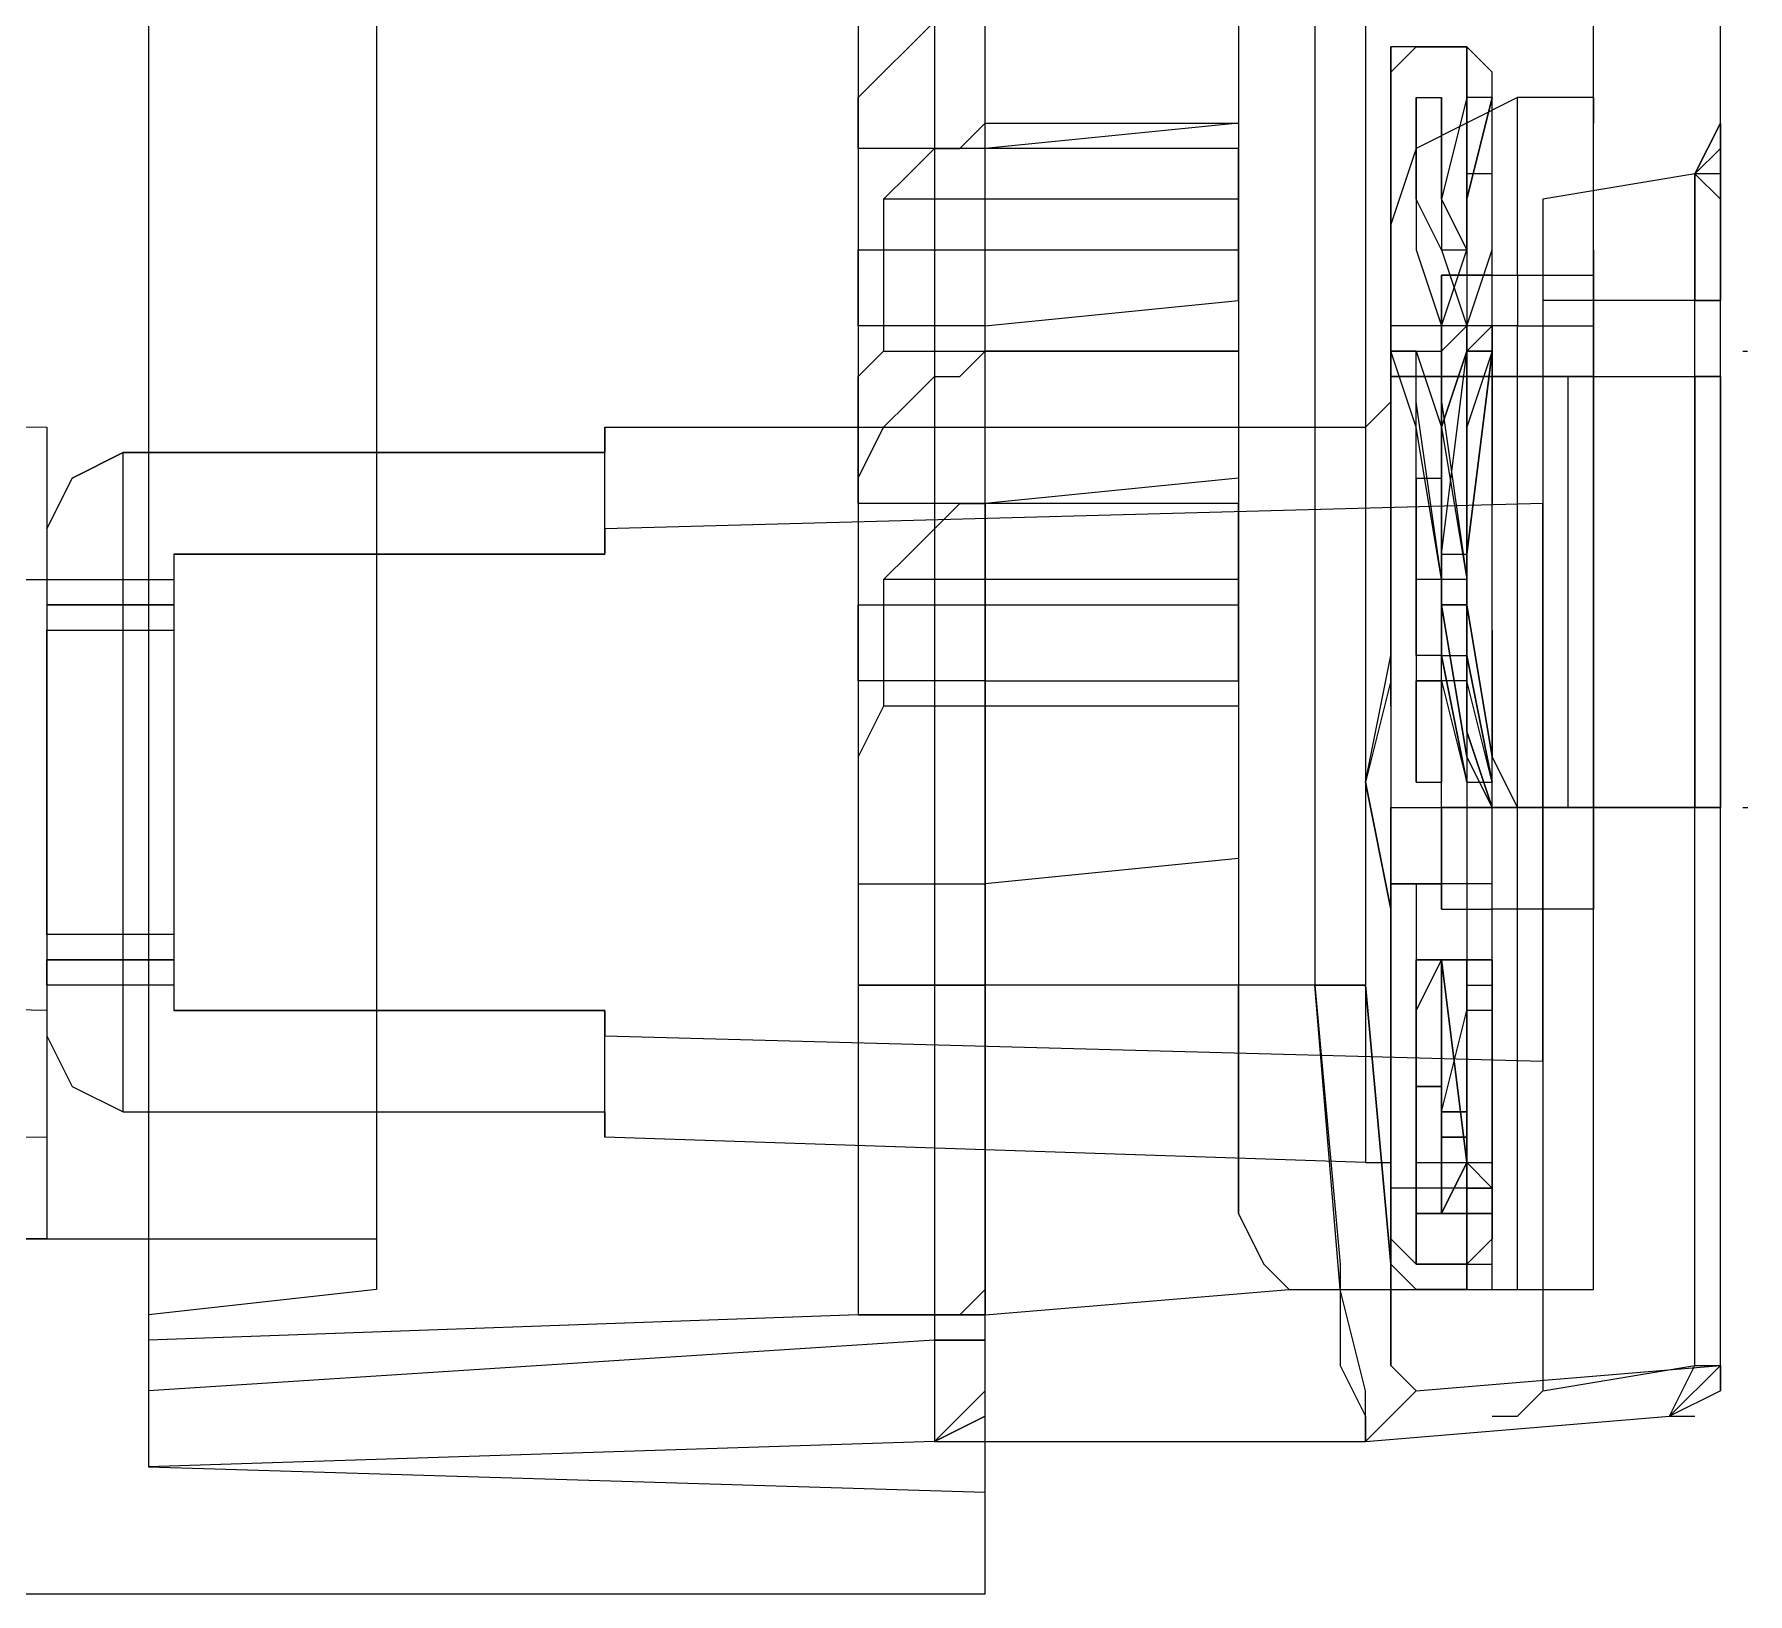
# Model space of a CAD drawing. Header units: millimetres. Extents: x -305 to 1353, y -289 to 1176.
# Drawn here: x -282.901 to -279.106, y 316.012 to 319.466 of the extents above; entities that cross this region are included whole.
import ezdxf

# ---------------------------------------------------------------- set-up
doc = ezdxf.new("R2010")
doc.units = ezdxf.units.MM
doc.header["$MEASUREMENT"] = 0
doc.layers.add('PDF_0', color=7, linetype='Continuous')

msp = doc.modelspace()

# ---------------------------------------------------------------- linework, layer by layer
at = {"layer": 'PDF_0', "lineweight": 18}
for points in [[(-298.0912, 321.5154), (-298.0912, 316.0682), (-298.0912, 316.012), (-297.5296, 316.012), (-297.5296, 316.0682), (-297.5296, 317.5283), (-282.9287, 317.5283), (-282.9287, 316.0682), (-282.9287, 316.012), (-280.7948, 316.012), (-280.7948, 316.0682), (-280.7948, 368.7997), (-280.7948, 368.8559), (-282.9287, 368.8559), (-282.9287, 368.7997), (-282.9287, 367.2835), (-297.5296, 367.2835), (-297.5296, 368.7436), (-297.5296, 368.8559), (-298.0912, 368.8559), (-298.0912, 368.7436), (-298.0912, 363.2963)], [(-279.8401, 366.3288), (-279.8963, 366.2727), (-279.9524, 366.048), (-279.9524, 365.3741), (-279.9524, 317.3598), (-279.8963, 316.7421), (-279.8963, 316.5174), (-279.8401, 316.4613), (-279.1662, 316.5174), (-279.1662, 317.7529), (-279.1662, 318.7076), (-279.1662, 318.876), (-279.1662, 319.1568), (-279.1662, 319.2691), (-279.1662, 319.1568), (-279.1662, 318.876), (-279.1662, 319.1007), (-279.1662, 319.1568)], [(-279.9524, 365.3741), (-280.0647, 365.3741), (-280.0647, 317.3598), (-279.9524, 317.3598)], [(-279.1662, 319.213), (-279.1662, 319.2691), (-279.1662, 321.8524)], [(-280.7948, 319.6622), (-280.2332, 319.6622), (-280.2332, 319.2691), (-280.7948, 319.213)], [(-279.1662, 319.2691), (-279.1662, 319.2691)], [(-280.7948, 318.8199), (-280.2332, 318.876), (-280.2332, 318.4268), (-280.7948, 318.4268)], [(-280.2332, 318.7637), (-280.7948, 318.7637)], [(-279.1662, 318.7076), (-279.1662, 317.7529)], [(-280.7948, 318.0337), (-280.2332, 318.0337), (-280.2332, 317.6406), (-280.7948, 317.5844)], [(-280.2332, 317.9775), (-280.7948, 317.9775)], [(-280.7948, 316.349), (-279.9524, 316.349), (-279.8401, 316.4613), (-279.8963, 316.5174), (-279.8963, 316.7421), (-279.9524, 317.3598), (-280.0647, 317.3598), (-280.0086, 316.7421), (-280.0086, 316.5174), (-279.9524, 316.4051)], [(-279.9524, 316.349), (-279.9524, 316.4613), (-280.0086, 316.6859), (-280.0647, 317.3598), (-280.7948, 317.3598)], [(-279.8401, 316.4613), (-279.9524, 316.349), (-279.2785, 316.4051), (-279.1662, 316.5174)], [(-279.1662, 316.4613), (-279.2785, 316.4051), (-279.2224, 316.4051)], [(-279.1662, 316.4613), (-279.1662, 316.4613)]]:
    msp.add_lwpolyline(points, dxfattribs=at)
at = {"layer": 'PDF_0', "lineweight": 0}
for points in [[(-279.447, 319.3253), (-279.447, 327.9735)], [(-280.2332, 326.7942), (-280.2332, 317.3598), (-280.2332, 316.8544), (-280.177, 316.7421), (-280.1209, 316.6859), (-279.447, 316.6859), (-279.447, 317.5283), (-279.447, 317.7529), (-279.5032, 317.7529), (-279.5032, 318.7076), (-279.447, 318.7076), (-279.6716, 318.7076), (-279.6155, 318.7076), (-279.5593, 318.7076), (-279.5032, 318.7076), (-279.5593, 318.7076), (-279.6155, 318.7076), (-279.6716, 318.7076), (-279.7278, 318.7076), (-279.7839, 318.7076), (-279.8401, 318.7076), (-279.8963, 318.7076), (-279.5593, 318.7076), (-279.2224, 318.7076), (-279.1662, 318.7076), (-279.2224, 318.7076), (-279.2224, 318.876), (-279.5593, 318.876)], [(-281.0756, 326.6819), (-281.0756, 316.6297), (-282.648, 316.5736)], [(-280.9071, 326.5696), (-280.9071, 316.5736), (-280.9071, 316.4051), (-280.9071, 316.349), (-282.648, 316.2928), (-280.7948, 316.2366)], [(-282.1425, 326.4011), (-282.1425, 317.5844), (-282.1425, 316.6859), (-282.648, 316.6297)], [(-282.648, 321.5154), (-282.648, 316.2928)], [(-281.0194, 319.1007), (-280.9632, 319.1568), (-280.9071, 319.213), (-280.8509, 319.213), (-280.7948, 319.2691), (-280.2332, 319.2691), (-280.2332, 319.213), (-281.0756, 319.213), (-281.0756, 319.3253), (-281.0194, 319.3814), (-280.9632, 319.4376), (-280.9071, 319.4938)], [(-281.0756, 319.4938), (-281.0756, 319.4376), (-281.0756, 319.3253), (-281.0756, 319.213), (-281.0756, 318.9883), (-280.2332, 318.9883)], [(-279.7278, 316.7421), (-279.6716, 316.7982), (-279.6716, 316.9105), (-279.6716, 316.9667), (-279.6716, 316.9105), (-279.6716, 319.1568), (-279.7278, 319.1568), (-279.7278, 319.3814), (-279.7278, 319.4376), (-279.8963, 319.4376), (-279.8963, 319.3814), (-279.8963, 319.1568), (-279.8963, 319.3814), (-279.8963, 319.4376)], [(-279.8963, 319.1568), (-279.8963, 319.213), (-279.8963, 319.2691), (-279.8963, 319.3253), (-279.8963, 319.3814), (-279.8401, 319.4376), (-279.7278, 319.4376)], [(-279.8401, 319.4376), (-279.8401, 319.4376)], [(-279.6716, 319.1568), (-279.6716, 319.213), (-279.6716, 319.2691), (-279.6716, 319.3253), (-279.6716, 319.3814), (-279.7278, 319.4376), (-279.7278, 319.3814), (-279.7278, 319.1568), (-279.7278, 316.9105), (-279.7278, 316.7421), (-279.7278, 316.6859), (-279.6716, 316.6859), (-279.6716, 316.7421), (-279.6716, 316.7982), (-279.6716, 316.8544), (-279.6716, 316.9105), (-279.7278, 316.9105), (-279.7278, 316.9667), (-279.7278, 316.9105), (-279.7278, 316.9667), (-279.7839, 316.8544), (-279.7278, 316.8544), (-279.7278, 316.9105), (-279.7278, 316.9667), (-279.7278, 317.0228), (-279.7839, 317.0228), (-279.7839, 316.9667), (-279.7839, 317.4159), (-279.7839, 316.9667), (-279.7839, 317.1352), (-279.7839, 317.4159), (-279.7839, 317.3598), (-279.7839, 317.4159), (-279.7839, 317.3598), (-279.7839, 317.3036)], [(-279.7278, 319.4376), (-279.7278, 319.4376)], [(-279.6155, 318.9322), (-279.6155, 319.3253), (-279.8401, 319.213), (-279.8963, 319.0445), (-279.8963, 318.8199)], [(-279.8401, 318.2583), (-279.8401, 318.5952), (-279.8963, 318.7637), (-279.8401, 318.7637), (-279.7839, 318.7637), (-279.7839, 318.5952), (-279.7278, 318.2583), (-279.7839, 318.2583), (-279.8401, 318.5952), (-279.8401, 318.7076), (-279.8401, 318.7637), (-279.7839, 318.5952), (-279.7839, 318.2583), (-279.7839, 318.3145), (-279.7278, 318.7637), (-279.7839, 318.5952), (-279.7839, 318.2583), (-279.7839, 318.5952), (-279.7278, 318.7637), (-279.7278, 318.5391), (-279.7278, 318.2021), (-279.7278, 317.9214), (-279.6716, 317.7529), (-279.447, 317.7529), (-279.447, 318.7076), (-279.447, 318.9322), (-279.447, 319.213), (-279.447, 319.3253), (-279.6155, 319.3253)], [(-279.6155, 316.6859), (-279.6155, 317.5283), (-279.6155, 318.8199), (-279.7839, 318.8199), (-279.8963, 318.8199), (-279.8963, 318.7076), (-279.8963, 317.7529), (-279.8401, 317.7529), (-279.7839, 317.7529), (-279.7839, 317.5283), (-279.7839, 317.7529), (-279.7839, 317.5283), (-279.7839, 317.7529), (-279.7278, 317.7529), (-279.6716, 317.7529), (-279.7278, 317.7529), (-279.7839, 317.7529), (-279.7839, 318.7076), (-279.7839, 318.9322), (-279.6716, 318.9322), (-279.447, 318.9322), (-279.447, 319.213), (-279.447, 319.3253), (-279.447, 319.2691)], [(-279.8401, 319.3253), (-279.8401, 318.9883), (-279.7839, 318.8199), (-279.7278, 318.9883), (-279.7278, 319.3253)], [(-279.7839, 319.3253), (-279.7839, 318.9883), (-279.7278, 318.8199), (-279.6716, 318.9883), (-279.6716, 319.3253)], [(-279.447, 319.3253), (-279.447, 319.3253)], [(-280.2332, 319.1007), (-281.0194, 319.1007), (-281.0194, 318.7637), (-280.7948, 318.7637), (-280.2332, 318.7637), (-280.7948, 318.7637), (-280.7948, 319.2691)], [(-279.1662, 319.2691), (-279.1662, 319.2691)], [(-280.7948, 319.213), (-281.0756, 319.213)], [(-280.2332, 318.876), (-280.2332, 318.9883), (-280.2332, 319.213)], [(-279.1662, 319.1568), (-279.2224, 319.1568), (-279.1662, 319.213)], [(-279.8963, 317.9775), (-279.8963, 319.1568), (-279.8963, 316.9105), (-279.8963, 317.6406)], [(-279.8963, 319.1568), (-279.8963, 319.1568)], [(-279.1662, 318.876), (-279.1662, 319.1007), (-279.2224, 319.1568), (-279.2224, 319.1007), (-279.2224, 318.876), (-279.1662, 318.876), (-279.2224, 318.876), (-279.2224, 319.1007), (-279.2224, 319.1568), (-279.5593, 319.1007), (-279.5593, 318.876), (-279.5593, 318.7076), (-279.5593, 317.7529), (-279.5593, 316.4613), (-279.2224, 316.5174), (-279.2224, 317.7529)], [(-279.2224, 319.1568), (-279.2224, 319.1568)], [(-279.2224, 319.1568), (-279.2224, 319.1568)], [(-280.7948, 318.8199), (-281.0756, 318.8199), (-281.0756, 318.9322), (-281.0756, 318.9883)], [(-279.7839, 318.7076), (-279.7839, 318.9322), (-279.7839, 318.7076), (-279.7278, 318.7076), (-279.6716, 318.7076), (-279.6716, 318.9322), (-279.7839, 318.9322), (-279.6155, 318.9322), (-279.6155, 318.8199), (-279.447, 318.8199), (-279.447, 318.9883), (-279.447, 318.8199), (-279.447, 317.5283), (-279.6716, 317.5283)], [(-279.7839, 318.9883), (-279.7278, 318.9883)], [(-279.6155, 318.9322), (-279.6155, 318.9322)], [(-279.447, 318.9322), (-279.447, 318.9322)], [(-279.8401, 318.7637), (-279.7839, 318.7637), (-279.7839, 318.6514), (-279.7278, 318.2583), (-279.7278, 318.2021), (-279.7278, 318.7637), (-279.6716, 318.8199), (-279.6716, 318.7637), (-279.7278, 318.5952), (-279.7278, 318.2583), (-279.7839, 318.2583), (-279.8401, 318.6514), (-279.8401, 318.7637), (-279.8963, 318.7637)], [(-279.6716, 317.809), (-279.7278, 318.0337), (-279.7839, 318.0337), (-279.7839, 317.8652), (-279.7839, 317.809), (-279.7839, 318.0898), (-279.7839, 318.2021), (-279.7278, 317.8652), (-279.6716, 317.7529), (-279.7278, 317.9214), (-279.7278, 318.2021), (-279.7278, 318.5391), (-279.7278, 318.7637), (-279.7278, 318.8199), (-279.7839, 318.7637), (-279.7839, 318.2021), (-279.7839, 318.2583)], [(-279.6716, 318.8199), (-279.7278, 318.8199), (-279.7839, 318.8199)], [(-280.2332, 318.2583), (-281.0194, 318.2583), (-280.9632, 318.3145), (-280.9071, 318.3706), (-280.8509, 318.4268), (-280.7948, 318.4268), (-281.0756, 318.4268), (-281.0756, 318.5391), (-281.0756, 318.5952), (-281.0756, 318.7076), (-281.0194, 318.7637)], [(-280.2332, 318.0337), (-280.2332, 318.2021), (-280.2332, 318.4268), (-281.0756, 318.4268), (-281.0756, 318.4829), (-281.0194, 318.5952), (-280.9632, 318.6514), (-280.9071, 318.7076), (-280.8509, 318.7076), (-280.7948, 318.7637)], [(-279.8401, 318.4829), (-279.8401, 318.2583), (-279.8401, 318.5952), (-279.8963, 318.7637), (-279.8401, 318.7637), (-279.7839, 318.5952), (-279.7839, 318.2583), (-279.8401, 318.2583), (-279.8401, 318.4829), (-279.8401, 318.0898), (-279.8401, 317.809), (-279.8401, 317.8652), (-279.8401, 318.0337), (-279.7839, 318.0337), (-279.7278, 317.809), (-279.6716, 317.809), (-279.7278, 318.0337), (-279.7839, 318.0337), (-279.7278, 317.809), (-279.7839, 318.0898), (-279.7278, 317.809)], [(-279.7839, 318.3145), (-279.7278, 318.7637), (-279.6716, 318.7637), (-279.6716, 318.4268), (-279.6716, 318.7637), (-279.7278, 318.5952), (-279.7278, 318.2583), (-279.7278, 318.3145), (-279.6716, 318.7637), (-279.7278, 318.3145)], [(-279.9524, 316.9667), (-279.8963, 316.9667), (-279.8963, 316.9105), (-279.8963, 316.7982), (-279.8401, 316.7421), (-279.8963, 316.7982), (-279.8963, 316.9105), (-279.8963, 316.7421), (-279.8963, 316.6859), (-279.8963, 317.7529), (-279.5593, 317.7529), (-279.2224, 317.7529), (-279.2224, 318.7076), (-279.2224, 317.7529), (-279.1662, 317.7529), (-279.2224, 317.7529), (-279.447, 317.7529), (-279.5032, 317.7529), (-279.5032, 318.7076), (-279.447, 318.7076), (-279.2224, 318.7076)], [(-279.447, 318.7076), (-279.447, 318.7076)], [(-279.1662, 318.7076), (-279.1662, 317.7529)], [(-287.9829, 318.6514), (-282.8726, 318.5952), (-282.8726, 317.0228), (-287.9829, 316.9667)], [(-279.9524, 318.5952), (-279.8963, 318.6514)], [(-282.8726, 318.3706), (-282.8164, 318.4829), (-282.7041, 318.5391), (-281.6371, 318.5391), (-281.6371, 318.5952), (-279.9524, 318.5952), (-279.9524, 316.9667), (-281.6371, 317.0228)], [(-281.6371, 318.5391), (-281.6371, 318.5952), (-281.6371, 318.5391)], [(-282.5918, 318.3145), (-281.6371, 318.3145), (-282.5918, 318.3145), (-282.5918, 317.3036), (-281.6371, 317.3036), (-281.6371, 317.2475), (-279.5593, 317.1913), (-279.5593, 318.4268), (-281.6371, 318.3706), (-281.6371, 318.3145), (-281.6371, 318.5391), (-282.7041, 318.5391)], [(-280.2332, 318.4829), (-280.7948, 318.4268), (-280.7948, 317.3598), (-280.7948, 316.8544), (-280.7948, 316.6859), (-280.7948, 316.6297), (-280.1209, 316.6859), (-280.177, 316.7421), (-280.2332, 316.8544), (-280.2332, 317.3598)], [(-279.7839, 317.809), (-279.7839, 318.0898), (-279.7839, 318.4829)], [(-281.0756, 318.4268), (-281.0756, 318.2021), (-280.2332, 318.2021)], [(-280.2332, 318.4268), (-280.2332, 318.4268)], [(-282.8726, 317.3036), (-285.512, 317.3598), (-285.512, 318.2583), (-282.8726, 318.2583), (-282.8726, 318.2021)], [(-282.8726, 318.2583), (-282.5918, 318.2583), (-282.5918, 318.2021)], [(-281.0194, 318.2583), (-281.0194, 317.9775), (-281.0756, 317.8652), (-281.0756, 317.809), (-281.0756, 317.6967), (-281.0756, 317.5844), (-280.7948, 317.5844)], [(-280.7948, 318.0337), (-281.0756, 318.0337), (-281.0756, 318.0898), (-281.0756, 318.2021)], [(-279.7839, 318.2021), (-279.7839, 318.2021)], [(-279.7839, 318.2021), (-279.7278, 318.2021)], [(-279.6716, 317.7529), (-279.6155, 317.7529), (-279.6716, 317.8652), (-279.7278, 318.2021), (-279.7278, 318.0898)], [(-279.8963, 318.0337), (-279.9524, 317.809), (-279.8963, 317.5283), (-279.9524, 317.809), (-279.8963, 318.0898)], [(-279.8401, 318.0898), (-279.8401, 317.809)], [(-279.7839, 318.0337), (-279.7839, 318.0337)], [(-280.7948, 317.9775), (-281.0194, 317.9775)], [(-279.7839, 317.5283), (-279.6716, 317.5283), (-279.6716, 317.7529), (-279.6155, 317.7529), (-279.5593, 317.7529), (-279.5032, 317.7529), (-279.5593, 317.7529), (-279.6155, 317.7529), (-279.6716, 317.7529), (-279.7278, 317.7529), (-279.7839, 317.7529)], [(-279.7839, 317.7529), (-279.7839, 317.7529)], [(-279.447, 317.7529), (-279.447, 317.7529)], [(-279.447, 317.7529), (-279.447, 317.7529)], [(-279.2224, 317.7529), (-279.2224, 317.7529)], [(-279.6716, 317.5844), (-279.7839, 317.5844), (-279.8963, 317.5844)], [(-279.8401, 317.5844), (-279.8963, 317.5844)], [(-279.7278, 316.6859), (-279.7278, 316.7421), (-279.7278, 316.9105), (-279.7278, 316.8544), (-279.6716, 316.8544), (-279.6716, 316.9105), (-279.7278, 316.9667), (-279.7278, 317.4159), (-279.7278, 316.9667), (-279.7278, 316.9105), (-279.7278, 316.8544), (-279.7278, 316.9105), (-279.7278, 316.9667), (-279.7839, 317.4159), (-279.7278, 317.4159), (-279.7839, 317.4159), (-279.7278, 317.4159), (-279.7839, 317.4159), (-279.7278, 316.9667), (-279.6716, 316.9667), (-279.6716, 316.9105), (-279.6716, 316.9667), (-279.6716, 316.9105), (-279.6716, 316.8544), (-279.7278, 316.8544), (-279.7839, 316.8544), (-279.7839, 316.9667), (-279.7839, 316.9105), (-279.7839, 316.8544), (-279.7278, 316.9667), (-279.7278, 317.0228), (-279.7839, 317.0228), (-279.7839, 316.9667), (-279.7839, 316.9105), (-279.7839, 316.8544), (-279.7839, 316.9105), (-279.7839, 316.8544), (-279.7839, 316.9105), (-279.7839, 316.8544), (-279.7839, 316.9105), (-279.7839, 316.9667), (-279.7839, 316.9105), (-279.7839, 316.8544), (-279.8401, 316.8544), (-279.8401, 316.9105), (-279.8401, 316.9667), (-279.8401, 317.1352), (-279.8401, 317.4159), (-279.7839, 317.4159), (-279.8401, 317.4159), (-279.7839, 317.4159), (-279.7839, 317.3598), (-279.7839, 317.3036), (-279.7839, 316.9667), (-279.7839, 316.9105), (-279.7839, 316.9667), (-279.7839, 316.9105), (-279.8401, 316.9105), (-279.8401, 316.9667), (-279.7839, 316.9667), (-279.7839, 316.8544), (-279.8401, 316.8544), (-279.7839, 316.8544), (-279.7278, 316.8544), (-279.7839, 316.8544), (-279.8401, 316.8544), (-279.8401, 316.9105), (-279.8963, 316.9105), (-279.8963, 317.5844), (-279.7839, 317.5844)], [(-279.7839, 317.5844), (-279.7839, 317.5844)], [(-279.6716, 317.5844), (-279.6716, 317.5844)], [(-279.6716, 316.9105), (-279.6716, 317.5844)], [(-282.5918, 317.4159), (-282.5918, 317.3598), (-282.8726, 317.3598), (-282.8726, 317.4159)], [(-279.8401, 317.4159), (-279.8401, 317.4159)], [(-279.8401, 317.4159), (-279.8401, 317.4159)], [(-279.8401, 317.4159), (-279.8401, 317.4159)], [(-279.8401, 317.4159), (-279.7839, 317.4159)], [(-279.8401, 317.4159), (-279.8401, 317.4159)], [(-279.7839, 317.4159), (-279.7839, 317.4159)], [(-279.7839, 317.4159), (-279.7839, 317.4159)], [(-279.7839, 317.4159), (-279.7839, 317.4159)], [(-279.7839, 317.4159), (-279.7839, 317.4159)], [(-279.7839, 317.4159), (-279.7839, 317.4159)], [(-279.7839, 317.4159), (-279.7839, 317.4159)], [(-279.7839, 317.4159), (-279.7839, 317.4159)], [(-279.7839, 317.4159), (-279.7839, 317.4159)], [(-279.7278, 317.4159), (-279.7278, 317.4159)], [(-279.7278, 317.4159), (-279.6716, 317.4159), (-279.6716, 317.3036), (-279.6716, 317.4159), (-279.7278, 317.4159), (-279.7278, 317.3598), (-279.7278, 317.4159), (-279.7278, 316.9667), (-279.7278, 316.9105), (-279.7278, 316.8544), (-279.7278, 316.9105), (-279.7278, 316.8544), (-279.7278, 316.9105), (-279.7278, 316.9667), (-279.7278, 316.9105)], [(-279.7278, 317.4159), (-279.7278, 317.3036)], [(-279.6716, 317.4159), (-279.7278, 317.4159)], [(-279.7278, 317.4159), (-279.7278, 317.4159)], [(-279.7278, 317.4159), (-279.7278, 317.4159)], [(-279.7278, 317.4159), (-279.7278, 317.4159)], [(-279.6716, 317.4159), (-279.6716, 317.4159)], [(-279.6716, 317.3036), (-279.6716, 317.4159)], [(-279.6716, 317.4159), (-279.6716, 317.3036)], [(-279.6716, 316.9667), (-279.6716, 317.4159)], [(-279.6716, 317.4159), (-279.6716, 317.4159)], [(-279.6716, 317.4159), (-279.6716, 317.3036)], [(-279.6716, 317.4159), (-279.6716, 317.4159)], [(-279.6716, 317.4159), (-279.6716, 316.9667)], [(-279.6716, 317.4159), (-279.6716, 317.4159)], [(-279.6716, 317.4159), (-279.6716, 317.4159)], [(-279.6716, 316.9667), (-279.6716, 317.4159)], [(-279.6716, 317.4159), (-279.6716, 317.4159)], [(-279.6716, 317.4159), (-279.6716, 317.4159)], [(-280.8509, 316.6297), (-280.7948, 316.6859), (-280.7948, 316.7421), (-280.7948, 316.9105), (-280.7948, 317.3598), (-281.0194, 317.3598), (-281.0756, 317.3598)], [(-280.7948, 317.3598), (-280.7948, 317.3598)], [(-279.7839, 317.3598), (-279.7839, 317.3598)], [(-279.7278, 317.3036), (-279.7278, 317.3598)], [(-279.6716, 317.3036), (-279.6716, 317.3598)], [(-282.7041, 317.079), (-281.6371, 317.079), (-281.6371, 317.3036), (-282.5918, 317.3036)], [(-279.8401, 317.3036), (-279.8401, 317.3036)], [(-279.8401, 317.3036), (-279.8401, 317.3036)], [(-279.8401, 317.3036), (-279.8401, 317.3036)], [(-279.8401, 317.3036), (-279.8401, 317.3036)], [(-279.7839, 317.079), (-279.7278, 317.3036)], [(-279.7839, 317.3036), (-279.7839, 317.3036)], [(-279.7278, 317.3036), (-279.7278, 317.3036)], [(-279.7278, 317.079), (-279.7278, 317.3036)], [(-279.7278, 317.3036), (-279.7278, 317.3036)], [(-279.6716, 317.3036), (-279.6716, 317.3036)], [(-279.6716, 317.3036), (-279.6716, 317.3036)], [(-279.6716, 317.3036), (-279.6716, 317.3036)], [(-279.6716, 317.3036), (-279.6716, 317.3036)], [(-279.6716, 317.3036), (-279.6716, 317.3036)], [(-282.8726, 317.2475), (-282.8164, 317.1352), (-282.7041, 317.079), (-281.6371, 317.079), (-281.6371, 317.0228), (-281.6371, 317.079)], [(-279.8401, 317.2475), (-279.8401, 317.2475)], [(-279.8401, 317.2475), (-279.8401, 317.2475)], [(-279.8401, 317.2475), (-279.8401, 317.2475)], [(-279.8401, 317.1352), (-279.8401, 317.1352)], [(-279.8401, 317.1352), (-279.8401, 317.1352)], [(-279.8401, 317.1352), (-279.8401, 317.1352)], [(-279.8401, 317.1352), (-279.8401, 317.1352)], [(-279.8401, 317.1352), (-279.8401, 317.1352)], [(-279.8401, 317.1352), (-279.8401, 317.1352)], [(-279.7839, 317.1352), (-279.7839, 317.1352)], [(-279.7839, 317.1352), (-279.7839, 317.1352)], [(-279.8401, 317.079), (-279.8401, 317.079)], [(-279.8401, 317.079), (-279.8401, 317.079)], [(-279.7278, 317.079), (-279.7278, 317.079)], [(-279.7278, 317.079), (-279.7278, 317.079)], [(-282.8726, 317.0228), (-282.8726, 316.7982), (-283.3218, 316.7982)], [(-279.7839, 317.0228), (-279.7278, 317.0228), (-279.7278, 316.9667), (-279.7278, 317.0228), (-279.7278, 316.9667), (-279.7278, 317.0228)], [(-279.7278, 317.0228), (-279.7278, 317.0228)], [(-279.7278, 317.0228), (-279.7278, 317.0228)], [(-279.7278, 317.0228), (-279.7278, 317.0228)], [(-279.7839, 316.9667), (-279.7839, 316.9667)], [(-279.7278, 316.9667), (-279.7278, 316.9667)], [(-279.7278, 316.9667), (-279.7278, 316.9667)], [(-279.6716, 316.9105), (-279.6716, 316.9667)], [(-279.6716, 316.9667), (-279.6716, 316.9667)], [(-279.8963, 316.9105), (-279.8963, 316.9105)], [(-279.8401, 316.9105), (-279.8401, 316.9105)], [(-279.7278, 316.8544), (-279.7278, 316.9105), (-279.6716, 316.9105), (-279.6716, 316.7982), (-279.7278, 316.7421), (-279.7839, 316.7421), (-279.8401, 316.7421), (-279.8401, 316.7982), (-279.8401, 316.9105)], [(-279.7839, 316.9105), (-279.7839, 316.9105)], [(-279.7839, 316.9105), (-279.7839, 316.9105)], [(-279.7839, 316.9105), (-279.7839, 316.9105)], [(-279.7839, 316.7421), (-279.7278, 316.7421), (-279.6716, 316.7421), (-279.6716, 316.7982), (-279.6716, 316.9105)], [(-279.7278, 316.9105), (-279.7278, 316.9105)], [(-279.6716, 316.9105), (-279.6716, 316.8544)], [(-279.6716, 316.8544), (-279.6716, 316.9105)], [(-279.6716, 316.9105), (-279.6716, 316.9105)], [(-279.8401, 316.8544), (-279.8401, 316.8544)], [(-279.8401, 316.8544), (-279.8401, 316.8544)], [(-279.8401, 316.8544), (-279.8401, 316.8544)], [(-279.7839, 316.8544), (-279.7839, 316.8544)], [(-279.7839, 316.8544), (-279.7839, 316.8544)], [(-279.7839, 316.8544), (-279.7839, 316.8544)], [(-279.7839, 316.8544), (-279.7839, 316.8544)], [(-279.7839, 316.8544), (-279.7839, 316.8544)], [(-279.7839, 316.8544), (-279.7839, 316.8544)], [(-279.7839, 316.8544), (-279.7839, 316.8544)], [(-279.7839, 316.8544), (-279.7839, 316.8544)], [(-279.7839, 316.8544), (-279.7839, 316.8544)], [(-279.7839, 316.8544), (-279.7839, 316.8544)], [(-279.7278, 316.8544), (-279.7278, 316.8544)], [(-279.7278, 316.8544), (-279.7278, 316.8544)], [(-279.7278, 316.8544), (-279.7278, 316.8544)], [(-279.7278, 316.8544), (-279.7278, 316.8544)], [(-279.7278, 316.8544), (-279.7278, 316.8544)], [(-279.7278, 316.8544), (-279.7278, 316.8544)], [(-279.7278, 316.8544), (-279.7278, 316.8544)], [(-279.7278, 316.8544), (-279.7278, 316.8544)], [(-279.6716, 316.8544), (-279.6716, 316.8544)], [(-279.6716, 316.8544), (-279.6716, 316.8544)], [(-279.6716, 316.8544), (-279.6716, 316.8544)], [(-279.6716, 316.8544), (-279.6716, 316.8544)], [(-287.9267, 316.7982), (-282.648, 316.7982), (-282.1425, 316.7982)], [(-279.7839, 316.7421), (-279.7839, 316.7421)], [(-279.8401, 316.6859), (-279.8401, 316.6859)], [(-279.7278, 316.6859), (-279.7278, 316.6859)], [(-281.0194, 316.6297), (-280.7948, 316.6297), (-281.0194, 316.6297), (-281.0756, 316.6297), (-281.0194, 316.6297), (-280.7948, 316.6297)], [(-280.7948, 316.5736), (-280.9071, 316.5736), (-280.7948, 316.5736), (-280.9071, 316.5736), (-282.648, 316.4613)], [(-280.9071, 316.5736), (-280.9071, 316.349), (-280.7948, 316.4051), (-280.9071, 316.349)], [(-279.2785, 316.4051), (-279.2224, 316.5174), (-279.1662, 316.5174), (-279.1662, 316.4613), (-279.1662, 316.5174)], [(-280.7948, 316.4613), (-280.9071, 316.349), (-280.7948, 316.349)], [(-279.6716, 316.4051), (-279.6155, 316.4051), (-279.5593, 316.4613)], [(-279.5593, 316.4613), (-279.5593, 316.4613)], [(-279.9524, 316.4051), (-279.9524, 316.349)], [(-280.9071, 316.349), (-280.9071, 316.349)], [(-282.648, 316.2928), (-282.648, 316.2928)]]:
    msp.add_lwpolyline(points, dxfattribs=at)
for points in [[(-279.8401, 319.3253), (-279.7839, 319.3253), (-279.7839, 319.1007), (-279.7278, 318.9883), (-279.7278, 319.1007), (-279.6716, 319.3253), (-279.7278, 319.3253), (-279.7839, 319.1007), (-279.7839, 318.9883), (-279.8401, 319.1007)], [(-279.7278, 319.3253), (-279.7839, 319.1007), (-279.7839, 318.9883), (-279.8401, 319.1007), (-279.8401, 319.3253), (-279.8401, 318.9883), (-279.7839, 318.8199), (-279.7278, 318.9883)], [(-279.7839, 319.3253), (-279.7839, 318.9883), (-279.7278, 318.8199), (-279.6716, 318.9883), (-279.6716, 319.3253), (-279.7278, 319.1007), (-279.7278, 318.9883), (-279.7839, 319.1007)], [(-279.1662, 319.2691), (-279.2224, 319.1568)], [(-279.2224, 319.1568), (-279.1662, 319.2691)], [(-279.7839, 318.2021), (-279.7278, 318.2021), (-279.6716, 317.8652), (-279.6155, 317.7529), (-279.6716, 317.8652), (-279.6716, 318.146), (-279.6716, 317.8652), (-279.6155, 317.7529), (-279.6716, 317.7529), (-279.7278, 317.8652), (-279.7839, 318.2021), (-279.7839, 318.0898), (-279.7278, 318.0898), (-279.6716, 317.809), (-279.7278, 318.0898), (-279.7278, 318.2021), (-279.7278, 318.7637), (-279.6716, 318.8199), (-279.6716, 318.7637), (-279.7278, 318.7637), (-279.7278, 318.8199), (-279.7839, 318.7637)], [(-279.6716, 318.7076), (-279.7278, 318.7076), (-279.7839, 318.7076), (-279.7278, 318.7076), (-279.6716, 318.7076), (-279.6155, 318.7076), (-279.5593, 318.7076), (-279.5032, 318.7076), (-279.5593, 318.7076), (-279.6155, 318.7076)], [(-282.8726, 317.2475), (-282.8164, 317.1352), (-282.7041, 317.079), (-282.7041, 318.5391), (-282.8164, 318.4829), (-282.8726, 318.3706)], [(-279.8401, 318.0898), (-279.8401, 318.4829), (-279.7839, 318.4829), (-279.7839, 318.0898)], [(-279.7278, 318.3145), (-279.7278, 318.2583), (-279.7278, 318.2021), (-279.7839, 318.2021), (-279.7839, 318.2583), (-279.7839, 318.3145)], [(-282.5918, 318.2021), (-282.8726, 318.2021)], [(-282.5918, 317.4721), (-282.8726, 317.4721), (-282.8726, 318.146), (-282.5918, 318.146)], [(-279.7839, 317.809), (-279.7839, 317.8652), (-279.7839, 318.0337), (-279.8401, 318.0337), (-279.8401, 317.8652), (-279.8401, 317.809)], [(-279.8401, 316.9105), (-279.8401, 316.7982), (-279.8401, 316.7421), (-279.6716, 316.7421), (-279.6716, 316.7982), (-279.6716, 316.9105), (-279.6716, 317.5844), (-279.8401, 317.5844)], [(-282.8726, 317.4159), (-282.5918, 317.4159)], [(-279.8401, 317.3036), (-279.8401, 317.4159)], [(-279.8401, 317.3036), (-279.7839, 317.4159), (-279.8401, 317.3036), (-279.8401, 317.4159)], [(-279.6716, 317.3036), (-279.6716, 317.4159)], [(-280.7948, 317.3598), (-281.0194, 317.3598), (-281.0756, 317.3598), (-281.0194, 317.3598)], [(-279.7839, 317.3598), (-279.7839, 317.3036)], [(-279.7278, 317.3598), (-279.6716, 317.3598), (-279.6716, 317.3036), (-279.7278, 317.3036)], [(-279.7278, 317.3036), (-279.7278, 317.079)], [(-279.8401, 317.2475), (-279.8401, 317.079), (-279.8401, 317.1352)], [(-279.8401, 317.1352), (-279.7839, 317.1352), (-279.8401, 317.1352), (-279.8401, 317.2475), (-279.8401, 317.079)], [(-279.7839, 317.079), (-279.7278, 317.079)], [(-279.7839, 316.9667), (-279.7278, 316.9667), (-279.7278, 316.9105), (-279.7839, 316.9105)], [(-279.8401, 316.6859), (-279.8963, 316.7421), (-279.8963, 316.7982), (-279.8963, 316.8544), (-279.8963, 316.9105), (-279.8963, 316.7421), (-279.8963, 316.6859), (-279.7278, 316.6859)]]:
    msp.add_lwpolyline(points, close=True, dxfattribs=at)
at = {"layer": 'PDF_0', "lineweight": 18}
for points in [[(-279.1162, 318.7639), (-279.1128, 318.7639), (-279.1093, 318.764), (-279.1059, 318.764)], [(-279.1056, 317.7525), (-279.109, 317.7526), (-279.1126, 317.7527), (-279.1161, 317.7527)]]:
    msp.add_open_spline(points, degree=3, dxfattribs=at)

doc.saveas('drawing.dxf')
